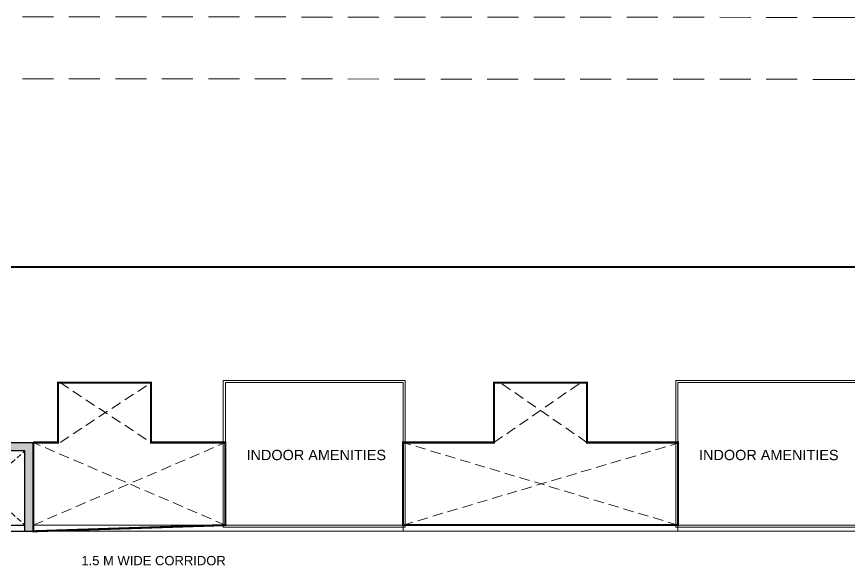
# Model space of a CAD drawing. Header units: inches. Extents: x 27644242 to 29761523, y -859349 to 216979.
# Drawn here: x 29189557 to 29209706, y -238368 to -225079 of the extents above; entities that cross this region are included whole.
import ezdxf

# ---------------------------------------------------------------- set-up
doc = ezdxf.new("R2010")
doc.units = ezdxf.units.IN
doc.header["$MEASUREMENT"] = 0
for name, pattern in [('01-Xref Col Podium Lvl-1$0$HIDDEN', [0.375, 0.25, -0.125]), ('DASHED2', [0.375, 0.25, -0.125]), ('HIDDEN', [0.375, 0.25, -0.125])]:
    doc.linetypes.add(name, pattern=pattern)
for name, color, linetype, lineweight in [('AHC-A-COLUMN', 210, 'Continuous', 30), ('AHC-A-DUCT', 14, 'HIDDEN', 5), ('Columns', 1, 'Continuous', 25), ('ELEVATION', 40, 'Continuous', 13), ('FURN', 250, 'Continuous', 0), ('RVA Site Boundary', 17, 'Continuous', 15), ('WALL', 7, 'Continuous', 20)]:
    doc.layers.add(name, color=color, linetype=linetype, lineweight=lineweight)
doc.layers.add('text', color=7, linetype='Continuous')
doc.styles.add('AMITS', font='arial.ttf')

# ---------------------------------------------------------------- blocks, each defined once
blk = doc.blocks.new('FFFF')
at = {"layer": 'Columns', "ltscale": 500, "transparency": 33554610}
h = blk.add_hatch(color=256, dxfattribs=at)
h.dxf.hatch_style = 1
h.paths.add_polyline_path([(27448525.24615743, -46437.56585687399), (27450525.24615743, -46437.56585687399), (27450525.24615743, -48237.56585687399), (27450525.24615743, -48387.56585687399), (27450725.24615743, -48387.56585687399), (27450725.24615743, -46237.56585687399), (27446125.24615743, -46237.56585687399), (27446125.24615743, -48387.56585687399), (27446325.24615743, -48387.56585687399), (27446325.24615743, -48237.56585687399), (27446325.24615743, -46437.56585687399), (27448325.24615743, -46437.56585687399), (27448325.24615743, -48237.56585687399), (27448325.24615743, -48387.56585687399), (27448525.24615743, -48387.56585687399), (27448525.24615743, -48237.56585687399), (27448519.53533646, -48237.56585687399), (27448525.24615743, -48232.44075227244)])
at = {"color": 8, "ltscale": 500}
for p, q in [((27446325.24615743, -46437.56585687399), (27448325.24615743, -48237.56585687399)), ((27448325.24615743, -46437.56585687399), (27446325.24615743, -48237.56585687399)), ((27448519.53533646, -48237.56585687399), (27450525.24615743, -46437.56585687399)), ((27448525.24615743, -46437.56585687399), (27450525.24615743, -48237.56585687399))]:
    blk.add_line(p, q, dxfattribs=at)
at = {"layer": 'AHC-A-COLUMN', "ltscale": 500}
for p, q in [((27446125.24615743, -48387.56585687399), (27446125.24615743, -46237.56585687399)), ((27446125.24615743, -46237.56585687399), (27450725.24615743, -46237.56585687399)), ((27450725.24615743, -48387.56585687399), (27450725.24615743, -46237.56585687399)), ((27446325.24615743, -46437.56585687399), (27448325.24615743, -46437.56585687399)), ((27446325.24615743, -48387.56585687399), (27446325.24615743, -46437.56585687399)), ((27448325.24615743, -48387.56585687399), (27448325.24615743, -46437.56585687399)), ((27450525.24615743, -46437.56585687399), (27448525.24615743, -46437.56585687399)), ((27448525.24615743, -48387.56585687399), (27448525.24615743, -46437.56585687399)), ((27450525.24615743, -48387.56585687399), (27450525.24615743, -46437.56585687399)), ((27446325.24615743, -48237.56585687399), (27446875.24615743, -48237.56585687399)), ((27446875.24615743, -48237.56585687399), (27446875.24615743, -48387.56585687399)), ((27447775.24615743, -48237.56585687399), (27447775.24615743, -48387.56585687399)), ((27447775.24615743, -48237.56585687399), (27448325.24615743, -48237.56585687399)), ((27448519.53533646, -48237.56585687399), (27449025.24615743, -48237.56585687399)), ((27449025.24615743, -48237.56585687399), (27449025.24615743, -48387.56585687399)), ((27449925.24615743, -48237.56585687399), (27449925.24615743, -48387.56585687399)), ((27449925.24615743, -48237.56585687399), (27450525.24615743, -48237.56585687399)), ((27446125.24615743, -48387.56585687399), (27446875.24615743, -48387.56585687399)), ((27447775.24615743, -48387.56585687399), (27449025.24615743, -48387.56585687399)), ((27449925.24615743, -48387.56585687399), (27450725.24615743, -48387.56585687399))]:
    blk.add_line(p, q, dxfattribs=at)
at = {"layer": 'FURN', "ltscale": 500}
blk.add_line((27446875.24615743, -48387.56585687399), (27449925.24615743, -48387.56585687399), dxfattribs=at)
at = {"layer": 'text', "ltscale": 100, "char_height": 300, "width": 1823.982881505042, "attachment_point": 1, "style": 'AMITS'}
for insert in [(27446404.42097889, -46901.19155707996), (27448631.11521077, -46901.19155707996)]:
    blk.add_mtext('\\pxqc;{\\H0.833333x;LIFT\\P\\H0.6x;2.0 x 1.8\\P10 P}', dxfattribs=dict(at, insert=insert))

msp = doc.modelspace()

# ---------------------------------------------------------------- linework, layer by layer
at = {"layer": 'AHC-A-DUCT', "linetype": 'DASHED2', "ltscale": 1000}
for p, q in [((29190606.16838111, -233942.738296473), (29192807.79978418, -235392.7398052271)), ((29190608.01489431, -235392.6458844047), (29192807.79969926, -233942.7444941557)), ((29201107.46803247, -235392.7453825959), (29203208.12996601, -233942.4967417869)), ((29203358.04530482, -235392.7448824321), (29201257.46666239, -233942.4967419427)), ((29194607.5846056, -237392.7452553355), (29189957.86188008, -235392.7387934182)), ((29189957.86188008, -237392.7184733829), (29194607.58231278, -235392.7398052271)), ((29205557.71365301, -237392.7290918127), (29198907.79968428, -235392.7453825959)), ((29198907.79968428, -237392.7184733829), (29205557.71365301, -235408.2038216483))]:
    msp.add_line(p, q, dxfattribs=at)
at = {"layer": 'ELEVATION', "ltscale": 500, "const_width": 50}
for points in [[(29160956.24424107, -237542.7198345094), (29146288.37938103, -237542.7198345094), (29146288.37938103, -231142.7466616106), (29216557.71538275, -231142.6023844506), (29216557.7216526, -232317.8909403713), (29219832.72690463, -232317.8909403713), (29219832.7268967, -231142.8909468545), (29232032.71359762, -231142.8894959143), (29232032.76388859, -237542.8910568112), (29223204.97245162, -237542.9422537059)], [(29189957.86188008, -235392.7088001114), (29190558.01626439, -235392.7387934182), (29190558.01133134, -233942.7446259178), (29192807.79969926, -233942.7444941557), (29192807.79978418, -235392.7398052271), (29194607.58231278, -235392.7398052271), (29194607.5846056, -237392.7452553355), (29189957.86188008, -237542.7088001114), (29189957.86188008, -235392.7387934182)], [(29201107.46803247, -233942.4972419507), (29201107.46803247, -235392.7453825959), (29198907.79968428, -235392.7453825959), (29198907.79968428, -237392.7458597149), (29205557.71365301, -237392.7458597149), (29205557.71365301, -235392.7448824322), (29203358.04530482, -235392.7448824321), (29203358.04530482, -233942.4967419427), (29201107.46803247, -233942.4972421065)]]:
    msp.add_lwpolyline(points, dxfattribs=at)
at = {"layer": 'RVA Site Boundary', "color": 252, "linetype": '01-Xref Col Podium Lvl-1$0$HIDDEN', "ltscale": 3000}
for points in [[(29185196.49914896, -225078.7753862919), (29209447.7198845, -225097.7445393375), (29229585.99110777, -225181.8638855375), (29231192.27786253, -231530.1180598892), (29231268.93139151, -231856.7065703993)], [(29185195.63505236, -226578.7751692712), (29209444.00043931, -226597.7420888806), (29228417.02856159, -226676.9941112308), (29229734.92519192, -231885.4930047641), (29229808.61562652, -232199.4570138974)]]:
    msp.add_lwpolyline(points, dxfattribs=at)
at = {"layer": 'WALL', "color": 4, "ltscale": 500}
for points in [[(29198957.79968428, -237442.7466978813), (29194557.58310778, -237442.7454943852), (29194557.58310778, -233892.7454550611), (29198957.79968428, -233892.7466585571)], [(29209907.93102254, -237442.7464818486), (29205507.71444604, -237442.7452783526), (29205507.71444604, -233892.7452390285), (29209907.93102254, -233892.7464425245)], [(29198907.79968428, -237392.7466978813), (29194607.58310778, -237392.7454943852), (29194607.58310778, -233942.7454550611), (29198907.79968428, -233942.7466585571)], [(29209857.93102254, -237392.7464818486), (29205557.71444604, -237392.7452783526), (29205557.71444604, -233942.7452390285), (29209857.93102254, -233942.7464425245)]]:
    msp.add_lwpolyline(points, close=True, dxfattribs=at)
at = {"layer": 'WALL', "ltscale": 500}
for points in [[(29189957.86188008, -237542.7092874011), (29216407.71378988, -237542.7652939818), (29216407.71378988, -237392.7652907596), (29189957.86188008, -237392.7092841788)], [(29198907.79968428, -237542.7458629372), (29205557.71365301, -237542.7832611046), (29205557.71365301, -237392.7832578823), (29198907.79968428, -237392.7458597149)]]:
    msp.add_lwpolyline(points, close=True, dxfattribs=at)

# ---------------------------------------------------------------- block references
at = {"layer": 'AHC-A-DUCT', "ltscale": 500}
msp.add_blockref('FFFF', (1739232.615722641, -189155.1429432374), dxfattribs=at)

# ---------------------------------------------------------------- texts
at = {"layer": 'text', "ltscale": 100, "style": 'AMITS'}
for s, insert, char_height, width, attachment_point in [('\\pxqc;INDOOR AMENITIES', (29198477.23094337, -235570.1161915459), 250, 3339.927271589637, 3), ('\\pxqc;INDOOR AMENITIES', (29209427.36228163, -235570.1159755133), 250, 3339.927271589637, 3), ('\\pxqc;1.5 M WIDE CORRIDOR', (29189971.25386103, -238139.6286769325), 224.9999999999999, 5797.075151290184, 1)]:
    msp.add_mtext(s, dxfattribs=dict(at, insert=insert, char_height=char_height, width=width, attachment_point=attachment_point))

doc.saveas('drawing.dxf')
